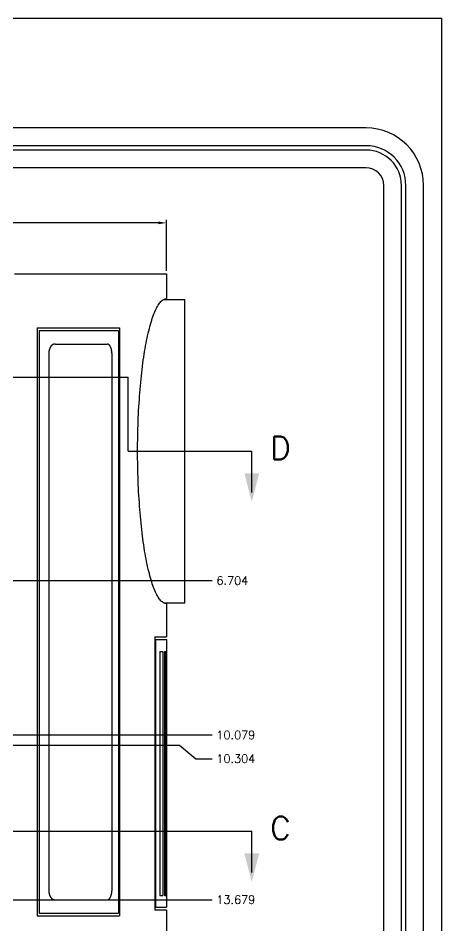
# Model space of a CAD drawing. Extents: x 0 to 54.4, y 0 to 35.2.
# Drawn here: x 45.14 to 54.4, y 15.36 to 35.2 of the extents above; entities that cross this region are included whole.
import ezdxf

# ---------------------------------------------------------------- set-up
doc = ezdxf.new("R2010")
doc.units = 0
doc.layers.get('0').update_dxf_attribs({"linetype": 'CONTINUOUS'})
for name, color, linetype in [('BODY', 7, 'CONTINUOUS'), ('BODY_PANELS', 2, 'CONTINUOUS'), ('DIMENSIONS', 1, 'CONTINUOUS'), ('FORM', 5, 'CONTINUOUS')]:
    doc.layers.add(name, color=color, linetype=linetype)
doc.styles.get("Standard").update_dxf_attribs({"font": 'simplex.shx'})

msp = doc.modelspace()

# ---------------------------------------------------------------- linework, layer by layer
for p in [(0, 35.2), (54.4, 0)]:
    msp.add_line(p, (54.4, 35.2))
at = {"layer": 'BODY'}
for p, q in [((45.056, 29.612), (48.381, 29.612)), ((48.381, 29.612), (48.381, 29.07)), ((45.553, 28.431), (45.553, 15.577)), ((45.553, 28.431), (47.353, 28.431)), ((47.353, 28.431), (47.353, 15.577)), ((48.381, 22.404), (48.381, 21.679)), ((48.127, 21.679), (48.127, 15.708)), ((48.127, 21.679), (48.381, 21.679)), ((48.127, 15.708), (48.381, 15.708)), ((48.381, 15.708), (48.381, 14.199)), ((45.553, 15.577), (47.353, 15.577))]:
    msp.add_line(p, q, dxfattribs=at)
msp.add_polyline3d([(48.381, 22.404, 0), (48.365, 22.405, 0), (48.35, 22.408, 0), (48.334, 22.413, 0), (48.319, 22.42, 0), (48.303, 22.429, 0), (48.288, 22.44, 0), (48.273, 22.453, 0), (48.257, 22.468, 0), (48.242, 22.485, 0), (48.227, 22.503, 0), (48.212, 22.524, 0), (48.197, 22.547, 0), (48.182, 22.572, 0), (48.168, 22.599, 0), (48.153, 22.627, 0), (48.139, 22.657, 0), (48.124, 22.69, 0), (48.11, 22.724, 0), (48.096, 22.759, 0), (48.082, 22.797, 0), (48.069, 22.837, 0), (48.055, 22.878, 0), (48.042, 22.921, 0), (48.029, 22.965, 0), (48.016, 23.012, 0), (48.004, 23.06, 0), (47.991, 23.109, 0), (47.979, 23.16, 0), (47.967, 23.213, 0), (47.956, 23.267, 0), (47.944, 23.323, 0), (47.933, 23.38, 0), (47.922, 23.438, 0), (47.912, 23.498, 0), (47.901, 23.56, 0), (47.891, 23.622, 0), (47.882, 23.686, 0), (47.872, 23.751, 0), (47.863, 23.817, 0), (47.854, 23.885, 0), (47.846, 23.953, 0), (47.838, 24.023, 0), (47.83, 24.094, 0), (47.822, 24.166, 0), (47.815, 24.238, 0), (47.808, 24.312, 0), (47.802, 24.386, 0), (47.796, 24.461, 0), (47.79, 24.537, 0), (47.785, 24.614, 0), (47.78, 24.691, 0), (47.775, 24.769, 0), (47.77, 24.848, 0), (47.767, 24.927, 0), (47.763, 25.006, 0), (47.76, 25.086, 0), (47.757, 25.167, 0), (47.755, 25.248, 0), (47.752, 25.329, 0), (47.751, 25.41, 0), (47.749, 25.491, 0), (47.748, 25.573, 0), (47.748, 25.655, 0), (47.748, 25.737, 0), (47.748, 25.819, 0), (47.748, 25.9, 0), (47.749, 25.982, 0), (47.751, 26.063, 0), (47.752, 26.145, 0), (47.755, 26.226, 0), (47.757, 26.306, 0), (47.76, 26.387, 0), (47.763, 26.467, 0), (47.767, 26.547, 0), (47.77, 26.626, 0), (47.775, 26.704, 0), (47.78, 26.782, 0), (47.785, 26.86, 0), (47.79, 26.936, 0), (47.796, 27.012, 0), (47.802, 27.087, 0), (47.808, 27.162, 0), (47.815, 27.235, 0), (47.822, 27.308, 0), (47.83, 27.38, 0), (47.838, 27.45, 0), (47.846, 27.52, 0), (47.854, 27.588, 0), (47.863, 27.656, 0), (47.872, 27.722, 0), (47.882, 27.787, 0), (47.891, 27.851, 0), (47.901, 27.914, 0), (47.912, 27.975, 0), (47.922, 28.035, 0), (47.933, 28.093, 0), (47.944, 28.151, 0), (47.956, 28.206, 0), (47.967, 28.26, 0), (47.979, 28.313, 0), (47.991, 28.364, 0), (48.004, 28.414, 0), (48.016, 28.462, 0), (48.029, 28.508, 0), (48.042, 28.553, 0), (48.055, 28.596, 0), (48.069, 28.637, 0), (48.082, 28.676, 0), (48.096, 28.714, 0), (48.11, 28.75, 0), (48.124, 28.784, 0), (48.139, 28.816, 0), (48.153, 28.846, 0), (48.168, 28.875, 0), (48.182, 28.901, 0), (48.197, 28.926, 0), (48.212, 28.949, 0), (48.227, 28.97, 0), (48.242, 28.989, 0), (48.257, 29.006, 0), (48.273, 29.021, 0), (48.288, 29.034, 0), (48.303, 29.045, 0), (48.319, 29.054, 0), (48.334, 29.061, 0), (48.35, 29.066, 0), (48.365, 29.069, 0), (48.381, 29.07, 0)], dxfattribs=at)
at = {"layer": 'BODY_PANELS'}
for p, q in [((48.311, 29.049), (48.78, 29.049)), ((48.78, 22.424), (48.78, 29.049)), ((45.596, 28.371), (45.596, 15.637)), ((45.596, 28.371), (47.326, 28.371)), ((47.326, 28.371), (47.326, 15.637)), ((45.941, 28.077), (47.084, 28.077)), ((45.805, 27.88), (45.805, 16.128)), ((47.184, 27.88), (47.184, 16.128)), ((48.311, 22.424), (48.78, 22.424)), ((48.141, 21.619), (48.141, 15.768)), ((48.141, 21.619), (48.381, 21.619)), ((48.381, 21.619), (48.381, 21.359)), ((48.232, 21.359), (48.232, 16.028)), ((48.232, 21.359), (48.302, 21.359)), ((48.302, 21.359), (48.302, 16.028)), ((48.333, 21.359), (48.333, 16.028)), ((48.333, 21.359), (48.368, 21.359)), ((48.368, 21.359), (48.368, 16.028)), ((48.378, 21.359), (48.378, 16.028)), ((48.378, 21.359), (48.381, 21.359)), ((45.941, 15.931), (47.084, 15.931)), ((48.232, 16.028), (48.302, 16.028)), ((48.333, 16.028), (48.368, 16.028)), ((48.378, 16.028), (48.381, 16.028)), ((48.381, 16.028), (48.381, 15.768)), ((48.141, 15.768), (48.381, 15.768)), ((45.596, 15.637), (47.326, 15.637))]:
    msp.add_line(p, q, dxfattribs=at)
for points in [[(45.941, 28.077, 0), (45.94, 28.077, 0), (45.938, 28.077, 0), (45.936, 28.076, 0), (45.935, 28.076, 0), (45.933, 28.076, 0), (45.931, 28.076, 0), (45.93, 28.076, 0), (45.928, 28.076, 0), (45.926, 28.076, 0), (45.925, 28.075, 0), (45.923, 28.075, 0), (45.921, 28.075, 0), (45.92, 28.074, 0), (45.918, 28.074, 0), (45.916, 28.073, 0), (45.915, 28.073, 0), (45.913, 28.072, 0), (45.911, 28.072, 0), (45.91, 28.071, 0), (45.908, 28.071, 0), (45.907, 28.07, 0), (45.905, 28.07, 0), (45.903, 28.069, 0), (45.902, 28.068, 0), (45.9, 28.067, 0), (45.899, 28.067, 0), (45.897, 28.066, 0), (45.895, 28.065, 0), (45.894, 28.064, 0), (45.892, 28.064, 0), (45.891, 28.063, 0), (45.889, 28.062, 0), (45.888, 28.061, 0), (45.886, 28.06, 0), (45.885, 28.059, 0), (45.883, 28.058, 0), (45.882, 28.057, 0), (45.88, 28.056, 0), (45.879, 28.055, 0), (45.877, 28.053, 0), (45.876, 28.052, 0), (45.874, 28.051, 0), (45.873, 28.05, 0), (45.871, 28.049, 0), (45.87, 28.047, 0), (45.868, 28.046, 0), (45.867, 28.045, 0), (45.866, 28.044, 0), (45.864, 28.042, 0), (45.863, 28.041, 0), (45.862, 28.039, 0), (45.86, 28.038, 0), (45.859, 28.036, 0), (45.858, 28.035, 0), (45.856, 28.034, 0), (45.855, 28.032, 0), (45.854, 28.03, 0), (45.852, 28.029, 0), (45.851, 28.027, 0), (45.85, 28.026, 0), (45.849, 28.024, 0), (45.847, 28.022, 0), (45.846, 28.021, 0), (45.845, 28.019, 0), (45.844, 28.017, 0), (45.843, 28.015, 0), (45.842, 28.014, 0), (45.84, 28.012, 0), (45.839, 28.01, 0), (45.838, 28.008, 0), (45.837, 28.006, 0), (45.836, 28.005, 0), (45.835, 28.003, 0), (45.834, 28.001, 0), (45.833, 27.999, 0), (45.832, 27.997, 0), (45.831, 27.995, 0), (45.83, 27.993, 0), (45.829, 27.991, 0), (45.828, 27.989, 0), (45.827, 27.987, 0), (45.826, 27.985, 0), (45.825, 27.983, 0), (45.825, 27.981, 0), (45.824, 27.979, 0), (45.823, 27.977, 0), (45.822, 27.975, 0), (45.821, 27.973, 0), (45.821, 27.97, 0), (45.82, 27.968, 0), (45.819, 27.966, 0), (45.818, 27.964, 0), (45.818, 27.962, 0), (45.817, 27.959, 0), (45.816, 27.957, 0), (45.816, 27.955, 0), (45.815, 27.953, 0), (45.814, 27.951, 0), (45.814, 27.948, 0), (45.813, 27.946, 0), (45.813, 27.944, 0), (45.812, 27.942, 0), (45.812, 27.939, 0), (45.811, 27.937, 0), (45.81, 27.934, 0), (45.81, 27.932, 0), (45.81, 27.93, 0), (45.809, 27.927, 0), (45.809, 27.925, 0), (45.809, 27.923, 0), (45.808, 27.921, 0), (45.808, 27.918, 0), (45.807, 27.916, 0), (45.807, 27.913, 0), (45.807, 27.911, 0), (45.807, 27.909, 0), (45.806, 27.906, 0), (45.806, 27.904, 0), (45.806, 27.901, 0), (45.806, 27.899, 0), (45.806, 27.897, 0), (45.806, 27.894, 0), (45.805, 27.892, 0), (45.805, 27.889, 0), (45.805, 27.887, 0), (45.805, 27.884, 0), (45.805, 27.882, 0), (45.805, 27.88, 0)], [(47.184, 27.88, 0), (47.184, 27.882, 0), (47.184, 27.884, 0), (47.184, 27.887, 0), (47.183, 27.889, 0), (47.183, 27.892, 0), (47.183, 27.894, 0), (47.183, 27.897, 0), (47.183, 27.899, 0), (47.183, 27.901, 0), (47.183, 27.904, 0), (47.183, 27.906, 0), (47.182, 27.909, 0), (47.182, 27.911, 0), (47.182, 27.913, 0), (47.182, 27.916, 0), (47.182, 27.918, 0), (47.181, 27.921, 0), (47.181, 27.923, 0), (47.181, 27.925, 0), (47.181, 27.927, 0), (47.18, 27.93, 0), (47.18, 27.932, 0), (47.18, 27.934, 0), (47.179, 27.937, 0), (47.179, 27.939, 0), (47.178, 27.942, 0), (47.178, 27.944, 0), (47.178, 27.946, 0), (47.177, 27.948, 0), (47.177, 27.951, 0), (47.176, 27.953, 0), (47.176, 27.955, 0), (47.175, 27.957, 0), (47.175, 27.959, 0), (47.175, 27.962, 0), (47.174, 27.964, 0), (47.173, 27.966, 0), (47.173, 27.968, 0), (47.172, 27.97, 0), (47.172, 27.973, 0), (47.171, 27.975, 0), (47.171, 27.977, 0), (47.17, 27.979, 0), (47.169, 27.981, 0), (47.169, 27.983, 0), (47.168, 27.985, 0), (47.167, 27.987, 0), (47.167, 27.989, 0), (47.166, 27.991, 0), (47.165, 27.993, 0), (47.165, 27.995, 0), (47.164, 27.997, 0), (47.163, 27.999, 0), (47.162, 28.001, 0), (47.162, 28.003, 0), (47.161, 28.005, 0), (47.16, 28.006, 0), (47.159, 28.008, 0), (47.158, 28.01, 0), (47.158, 28.012, 0), (47.157, 28.014, 0), (47.156, 28.015, 0), (47.155, 28.017, 0), (47.154, 28.019, 0), (47.153, 28.021, 0), (47.153, 28.022, 0), (47.152, 28.024, 0), (47.151, 28.026, 0), (47.15, 28.027, 0), (47.149, 28.029, 0), (47.148, 28.03, 0), (47.147, 28.032, 0), (47.146, 28.034, 0), (47.145, 28.035, 0), (47.144, 28.036, 0), (47.143, 28.038, 0), (47.142, 28.039, 0), (47.141, 28.041, 0), (47.14, 28.042, 0), (47.139, 28.044, 0), (47.138, 28.045, 0), (47.137, 28.046, 0), (47.136, 28.047, 0), (47.135, 28.049, 0), (47.134, 28.05, 0), (47.133, 28.051, 0), (47.132, 28.052, 0), (47.131, 28.053, 0), (47.13, 28.055, 0), (47.129, 28.056, 0), (47.127, 28.057, 0), (47.126, 28.058, 0), (47.125, 28.059, 0), (47.124, 28.06, 0), (47.123, 28.061, 0), (47.122, 28.062, 0), (47.121, 28.063, 0), (47.12, 28.064, 0), (47.118, 28.064, 0), (47.117, 28.065, 0), (47.116, 28.066, 0), (47.115, 28.067, 0), (47.114, 28.067, 0), (47.113, 28.068, 0), (47.111, 28.069, 0), (47.11, 28.07, 0), (47.109, 28.07, 0), (47.108, 28.071, 0), (47.107, 28.071, 0), (47.106, 28.072, 0), (47.104, 28.072, 0), (47.103, 28.073, 0), (47.102, 28.073, 0), (47.101, 28.074, 0), (47.1, 28.074, 0), (47.098, 28.075, 0), (47.097, 28.075, 0), (47.096, 28.075, 0), (47.095, 28.076, 0), (47.093, 28.076, 0), (47.092, 28.076, 0), (47.091, 28.076, 0), (47.09, 28.076, 0), (47.089, 28.076, 0), (47.087, 28.076, 0), (47.086, 28.077, 0), (47.085, 28.077, 0), (47.084, 28.077, 0)], [(45.805, 16.128, 0), (45.805, 16.125, 0), (45.805, 16.123, 0), (45.805, 16.12, 0), (45.805, 16.118, 0), (45.805, 16.116, 0), (45.806, 16.113, 0), (45.806, 16.111, 0), (45.806, 16.108, 0), (45.806, 16.106, 0), (45.806, 16.104, 0), (45.806, 16.101, 0), (45.807, 16.099, 0), (45.807, 16.096, 0), (45.807, 16.094, 0), (45.807, 16.092, 0), (45.808, 16.089, 0), (45.808, 16.087, 0), (45.809, 16.084, 0), (45.809, 16.082, 0), (45.809, 16.08, 0), (45.81, 16.077, 0), (45.81, 16.075, 0), (45.81, 16.073, 0), (45.811, 16.07, 0), (45.812, 16.068, 0), (45.812, 16.066, 0), (45.813, 16.064, 0), (45.813, 16.061, 0), (45.814, 16.059, 0), (45.814, 16.057, 0), (45.815, 16.055, 0), (45.816, 16.052, 0), (45.816, 16.05, 0), (45.817, 16.048, 0), (45.818, 16.046, 0), (45.818, 16.043, 0), (45.819, 16.041, 0), (45.82, 16.039, 0), (45.821, 16.037, 0), (45.821, 16.035, 0), (45.822, 16.033, 0), (45.823, 16.031, 0), (45.824, 16.029, 0), (45.825, 16.026, 0), (45.825, 16.024, 0), (45.826, 16.022, 0), (45.827, 16.02, 0), (45.828, 16.018, 0), (45.829, 16.016, 0), (45.83, 16.014, 0), (45.831, 16.012, 0), (45.832, 16.01, 0), (45.833, 16.008, 0), (45.834, 16.006, 0), (45.835, 16.005, 0), (45.836, 16.003, 0), (45.837, 16.001, 0), (45.838, 15.999, 0), (45.839, 15.997, 0), (45.84, 15.995, 0), (45.842, 15.994, 0), (45.843, 15.992, 0), (45.844, 15.99, 0), (45.845, 15.988, 0), (45.846, 15.987, 0), (45.847, 15.985, 0), (45.849, 15.983, 0), (45.85, 15.982, 0), (45.851, 15.98, 0), (45.852, 15.979, 0), (45.854, 15.977, 0), (45.855, 15.975, 0), (45.856, 15.974, 0), (45.858, 15.972, 0), (45.859, 15.971, 0), (45.86, 15.969, 0), (45.862, 15.968, 0), (45.863, 15.967, 0), (45.864, 15.965, 0), (45.866, 15.964, 0), (45.867, 15.963, 0), (45.868, 15.961, 0), (45.87, 15.96, 0), (45.871, 15.959, 0), (45.873, 15.957, 0), (45.874, 15.956, 0), (45.876, 15.955, 0), (45.877, 15.954, 0), (45.879, 15.953, 0), (45.88, 15.952, 0), (45.882, 15.951, 0), (45.883, 15.95, 0), (45.885, 15.949, 0), (45.886, 15.948, 0), (45.888, 15.947, 0), (45.889, 15.946, 0), (45.891, 15.945, 0), (45.892, 15.944, 0), (45.894, 15.943, 0), (45.895, 15.942, 0), (45.897, 15.941, 0), (45.899, 15.941, 0), (45.9, 15.94, 0), (45.902, 15.939, 0), (45.903, 15.938, 0), (45.905, 15.938, 0), (45.907, 15.937, 0), (45.908, 15.937, 0), (45.91, 15.936, 0), (45.911, 15.935, 0), (45.913, 15.935, 0), (45.915, 15.934, 0), (45.916, 15.934, 0), (45.918, 15.934, 0), (45.92, 15.933, 0), (45.921, 15.933, 0), (45.923, 15.932, 0), (45.925, 15.932, 0), (45.926, 15.932, 0), (45.928, 15.932, 0), (45.93, 15.931, 0), (45.931, 15.931, 0), (45.933, 15.931, 0), (45.935, 15.931, 0), (45.936, 15.931, 0), (45.938, 15.931, 0), (45.94, 15.931, 0), (45.941, 15.931, 0)], [(47.084, 15.931, 0), (47.085, 15.931, 0), (47.086, 15.931, 0), (47.087, 15.931, 0), (47.089, 15.931, 0), (47.09, 15.931, 0), (47.091, 15.931, 0), (47.092, 15.931, 0), (47.093, 15.932, 0), (47.095, 15.932, 0), (47.096, 15.932, 0), (47.097, 15.932, 0), (47.098, 15.933, 0), (47.1, 15.933, 0), (47.101, 15.934, 0), (47.102, 15.934, 0), (47.103, 15.934, 0), (47.104, 15.935, 0), (47.106, 15.935, 0), (47.107, 15.936, 0), (47.108, 15.937, 0), (47.109, 15.937, 0), (47.11, 15.938, 0), (47.111, 15.938, 0), (47.113, 15.939, 0), (47.114, 15.94, 0), (47.115, 15.941, 0), (47.116, 15.941, 0), (47.117, 15.942, 0), (47.118, 15.943, 0), (47.12, 15.944, 0), (47.121, 15.945, 0), (47.122, 15.946, 0), (47.123, 15.947, 0), (47.124, 15.948, 0), (47.125, 15.949, 0), (47.126, 15.95, 0), (47.127, 15.951, 0), (47.129, 15.952, 0), (47.13, 15.953, 0), (47.131, 15.954, 0), (47.132, 15.955, 0), (47.133, 15.956, 0), (47.134, 15.957, 0), (47.135, 15.959, 0), (47.136, 15.96, 0), (47.137, 15.961, 0), (47.138, 15.963, 0), (47.139, 15.964, 0), (47.14, 15.965, 0), (47.141, 15.967, 0), (47.142, 15.968, 0), (47.143, 15.969, 0), (47.144, 15.971, 0), (47.145, 15.972, 0), (47.146, 15.974, 0), (47.147, 15.975, 0), (47.148, 15.977, 0), (47.149, 15.979, 0), (47.15, 15.98, 0), (47.151, 15.982, 0), (47.152, 15.983, 0), (47.153, 15.985, 0), (47.153, 15.987, 0), (47.154, 15.988, 0), (47.155, 15.99, 0), (47.156, 15.992, 0), (47.157, 15.994, 0), (47.158, 15.995, 0), (47.158, 15.997, 0), (47.159, 15.999, 0), (47.16, 16.001, 0), (47.161, 16.003, 0), (47.162, 16.005, 0), (47.162, 16.006, 0), (47.163, 16.008, 0), (47.164, 16.01, 0), (47.165, 16.012, 0), (47.165, 16.014, 0), (47.166, 16.016, 0), (47.167, 16.018, 0), (47.167, 16.02, 0), (47.168, 16.022, 0), (47.169, 16.024, 0), (47.169, 16.026, 0), (47.17, 16.029, 0), (47.171, 16.031, 0), (47.171, 16.033, 0), (47.172, 16.035, 0), (47.172, 16.037, 0), (47.173, 16.039, 0), (47.173, 16.041, 0), (47.174, 16.043, 0), (47.175, 16.046, 0), (47.175, 16.048, 0), (47.175, 16.05, 0), (47.176, 16.052, 0), (47.176, 16.055, 0), (47.177, 16.057, 0), (47.177, 16.059, 0), (47.178, 16.061, 0), (47.178, 16.064, 0), (47.178, 16.066, 0), (47.179, 16.068, 0), (47.179, 16.07, 0), (47.18, 16.073, 0), (47.18, 16.075, 0), (47.18, 16.077, 0), (47.181, 16.08, 0), (47.181, 16.082, 0), (47.181, 16.084, 0), (47.181, 16.087, 0), (47.182, 16.089, 0), (47.182, 16.092, 0), (47.182, 16.094, 0), (47.182, 16.096, 0), (47.182, 16.099, 0), (47.183, 16.101, 0), (47.183, 16.104, 0), (47.183, 16.106, 0), (47.183, 16.108, 0), (47.183, 16.111, 0), (47.183, 16.113, 0), (47.183, 16.116, 0), (47.183, 16.118, 0), (47.184, 16.12, 0), (47.184, 16.123, 0), (47.184, 16.125, 0), (47.184, 16.128, 0)]]:
    msp.add_polyline3d(points, dxfattribs=at)
at = {"layer": 'DIMENSIONS'}
for p, q in [((48.381, 29.674), (48.381, 30.789)), ((48.201, 30.726), (41.414, 30.726)), ((31.049, 27.353), (47.539, 27.353)), ((47.539, 25.737), (47.539, 27.353)), ((47.539, 25.737), (50.243, 25.737)), ((50.243, 24.834), (50.243, 25.737)), ((39.705, 22.908), (49.381, 22.908)), ((39.705, 19.533), (49.381, 19.533)), ((39.705, 19.308), (48.661, 19.308)), ((48.661, 19.308), (49.021, 19.015)), ((49.021, 19.015), (49.381, 19.015)), ((27.118, 17.43), (50.243, 17.43)), ((50.243, 16.527), (50.243, 17.43)), ((39.705, 15.933), (49.381, 15.933))]:
    msp.add_line(p, q, dxfattribs=at)
for points in [[(48.201, 30.756), (48.201, 30.696), (48.381, 30.726)], [(50.405, 25.252), (50.082, 25.252), (50.243, 24.626)], [(50.405, 16.945), (50.082, 16.945), (50.243, 16.319)]]:
    msp.add_solid(points, dxfattribs=at)
at = {"layer": 'FORM'}
for p, q in [((52.743, 32.8), (1.657, 32.8)), ((52.743, 32.413), (1.657, 32.413)), ((52.743, 32.316), (1.657, 32.316)), ((52.743, 31.93), (1.657, 31.93)), ((53.13, 1.657), (53.13, 31.543)), ((53.516, 1.657), (53.516, 31.543)), ((53.613, 1.657), (53.613, 31.543)), ((54, 1.657), (54, 31.543))]:
    msp.add_line(p, q, dxfattribs=at)
for radius in [1.257, 0.87, 0.774, 0.387]:
    msp.add_arc((52.743, 31.543), radius, 0, 90, dxfattribs=at)

# ---------------------------------------------------------------- texts
at = {"layer": 'DIMENSIONS'}
for s, height, p in [('D', 0.5, (50.644, 25.556)), ('6.704', 0.18, (49.471, 22.818)), ('10.079', 0.18, (49.471, 19.443)), ('10.304', 0.18, (49.471, 18.925)), ('C', 0.5, (50.644, 17.249)), ('13.679', 0.18, (49.471, 15.843))]:
    msp.add_text(s, height=height, dxfattribs=at).set_placement(p)

doc.saveas('drawing.dxf')
